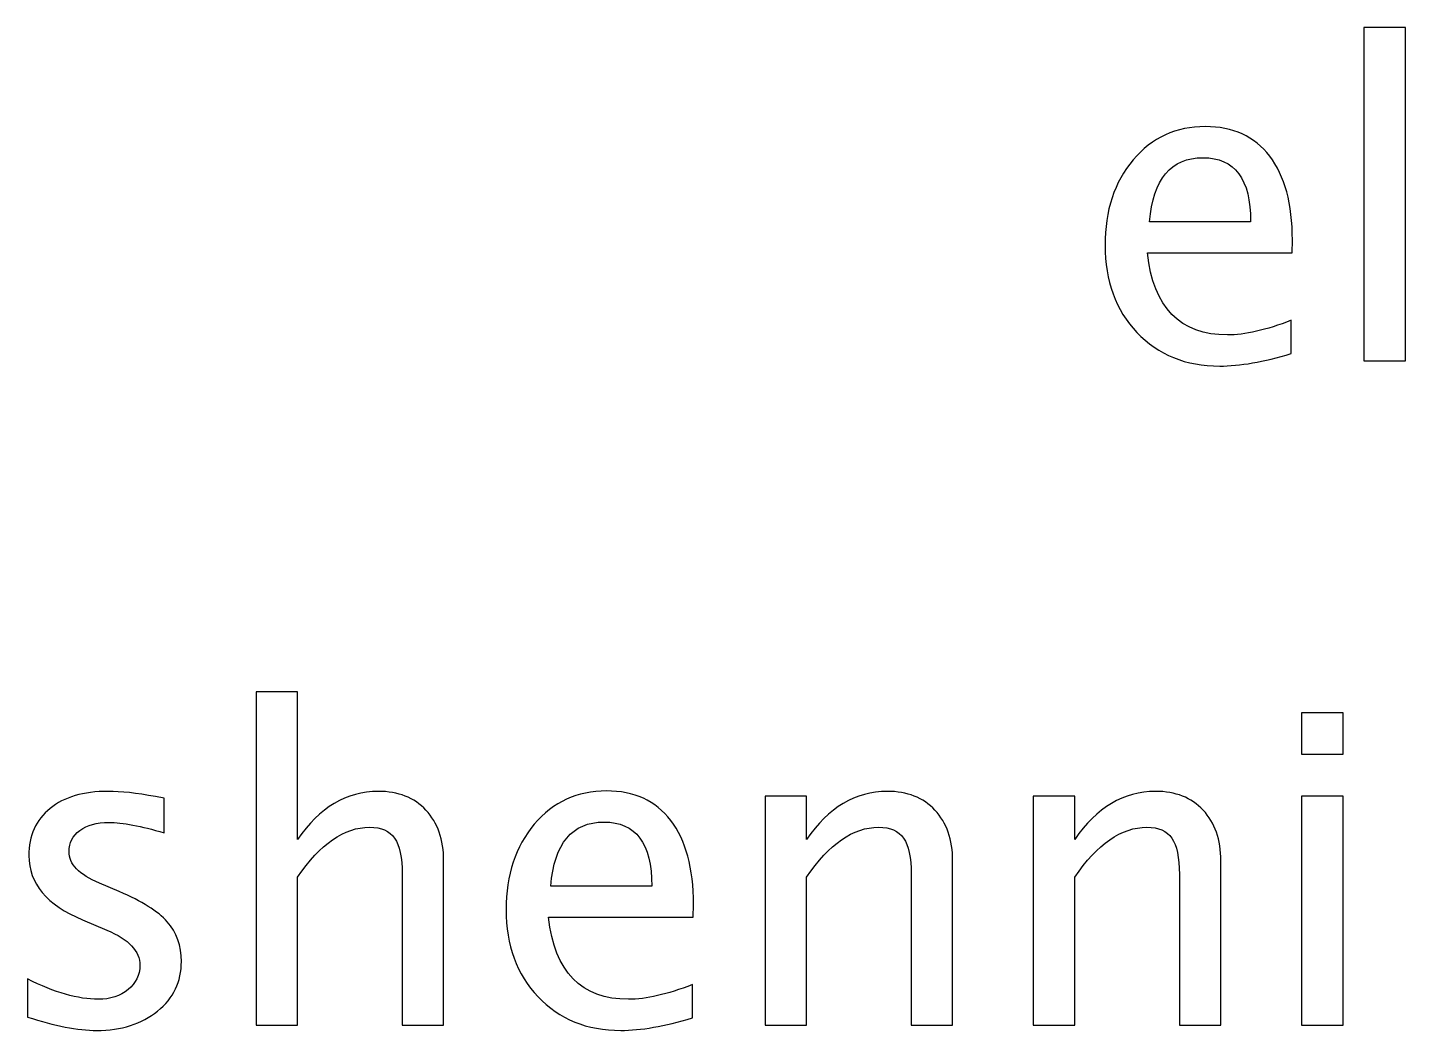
# Model space of a CAD drawing. Header units: centimetres. Extents: x -55 to 43, y -73 to 74.
# Drawn here: x -12.943 to -8.893, y 50.204 to 53.15 of the extents above; entities that cross this region are included whole.
import ezdxf

# ---------------------------------------------------------------- set-up
doc = ezdxf.new("R2010")
doc.units = ezdxf.units.CM
doc.header["$MEASUREMENT"] = 0
doc.layers.add('Layer 1', color=7, linetype='Continuous')

msp = doc.modelspace()

# ---------------------------------------------------------------- linework, layer by layer
at = {"layer": 'Layer 1'}
for points, knots in [([(-9.01509, 52.17044), (-9.01509, 52.17044), (-9.01509, 53.14961), (-9.01509, 53.14961), (-9.01509, 53.14961), (-9.01509, 53.14961), (-8.89317, 53.14961), (-8.89317, 53.14961), (-8.89317, 53.14961), (-8.89317, 53.14961), (-8.89317, 52.17044), (-8.89317, 52.17044), (-8.89317, 52.17044), (-8.89317, 52.17044), (-9.01509, 52.17044), (-9.01509, 52.17044)], [0, 0, 0, 0, 0.2, 0.2, 0.2, 0.2, 0.4, 0.4, 0.4, 0.4, 0.6, 0.6, 0.6, 0.6, 1, 1, 1, 1]), ([(-9.22866, 52.19203), (-9.31057, 52.16748), (-9.38064, 52.1552), (-9.43906, 52.1552), (-9.43906, 52.1552), (-9.53875, 52.1552), (-9.61982, 52.18822), (-9.68226, 52.25405), (-9.68226, 52.25405), (-9.7447, 52.31988), (-9.77603, 52.40518), (-9.77603, 52.51017), (-9.77603, 52.51017), (-9.77603, 52.61198), (-9.74851, 52.69559), (-9.69327, 52.76099), (-9.69327, 52.76099), (-9.63802, 52.82618), (-9.56733, 52.85878), (-9.48118, 52.85878), (-9.48118, 52.85878), (-9.39969, 52.85878), (-9.33661, 52.82978), (-9.29216, 52.77179), (-9.29216, 52.77179), (-9.24771, 52.71379), (-9.22548, 52.63166), (-9.22548, 52.52519), (-9.22548, 52.52519), (-9.22548, 52.52519), (-9.22612, 52.48794), (-9.22612, 52.48794), (-9.22612, 52.48794), (-9.22612, 52.48794), (-9.65157, 52.48794), (-9.65157, 52.48794), (-9.65157, 52.48794), (-9.63379, 52.32707), (-9.55526, 52.24664), (-9.4162, 52.24664), (-9.4162, 52.24664), (-9.36518, 52.24664), (-9.30274, 52.26103), (-9.22866, 52.28982), (-9.22866, 52.28982), (-9.22866, 52.28982), (-9.22866, 52.19203), (-9.22866, 52.19203)], [0, 0, 0, 0, 0.0769231, 0.0769231, 0.0769231, 0.0769231, 0.1538462, 0.1538462, 0.1538462, 0.1538462, 0.2307692, 0.2307692, 0.2307692, 0.2307692, 0.3076923, 0.3076923, 0.3076923, 0.3076923, 0.3846154, 0.3846154, 0.3846154, 0.3846154, 0.4615385, 0.4615385, 0.4615385, 0.4615385, 0.5384615, 0.5384615, 0.5384615, 0.5384615, 0.6153846, 0.6153846, 0.6153846, 0.6153846, 0.6923077, 0.6923077, 0.6923077, 0.6923077, 0.7692308, 0.7692308, 0.7692308, 0.7692308, 0.8461538, 0.8461538, 0.8461538, 0.8461538, 1, 1, 1, 1]), ([(-9.64522, 52.57938), (-9.64522, 52.57938), (-9.34804, 52.57938), (-9.34804, 52.57938), (-9.34804, 52.57938), (-9.34804, 52.70469), (-9.39482, 52.76734), (-9.48816, 52.76734), (-9.48816, 52.76734), (-9.58214, 52.76734), (-9.63442, 52.70469), (-9.64522, 52.57938)], [0, 0, 0, 0, 0.25, 0.25, 0.25, 0.25, 0.5, 0.5, 0.5, 0.5, 1, 1, 1, 1]), ([(-12.27094, 50.21887), (-12.27094, 50.21887), (-12.27094, 51.19804), (-12.27094, 51.19804), (-12.27094, 51.19804), (-12.27094, 51.19804), (-12.14902, 51.19804), (-12.14902, 51.19804), (-12.14902, 51.19804), (-12.14902, 51.19804), (-12.14902, 50.76476), (-12.14902, 50.76476), (-12.14902, 50.76476), (-12.08446, 50.85895), (-12.0053, 50.90594), (-11.91174, 50.90594), (-11.91174, 50.90594), (-11.8529, 50.90594), (-11.80612, 50.88753), (-11.77162, 50.85048), (-11.77162, 50.85048), (-11.73712, 50.81365), (-11.71976, 50.76391), (-11.71976, 50.70168), (-11.71976, 50.70168), (-11.71976, 50.70168), (-11.71976, 50.21887), (-11.71976, 50.21887), (-11.71976, 50.21887), (-11.71976, 50.21887), (-11.84168, 50.21887), (-11.84168, 50.21887), (-11.84168, 50.21887), (-11.84168, 50.21887), (-11.84168, 50.66189), (-11.84168, 50.66189), (-11.84168, 50.66189), (-11.84168, 50.71184), (-11.84909, 50.7474), (-11.86369, 50.76857), (-11.86369, 50.76857), (-11.87851, 50.78995), (-11.90285, 50.80053), (-11.93693, 50.80053), (-11.93693, 50.80053), (-12.01186, 50.80053), (-12.08256, 50.75164), (-12.14902, 50.65385), (-12.14902, 50.65385), (-12.14902, 50.65385), (-12.14902, 50.21887), (-12.14902, 50.21887), (-12.14902, 50.21887), (-12.14902, 50.21887), (-12.27094, 50.21887), (-12.27094, 50.21887)], [0, 0, 0, 0, 0.0666667, 0.0666667, 0.0666667, 0.0666667, 0.1333333, 0.1333333, 0.1333333, 0.1333333, 0.2, 0.2, 0.2, 0.2, 0.2666667, 0.2666667, 0.2666667, 0.2666667, 0.3333333, 0.3333333, 0.3333333, 0.3333333, 0.4, 0.4, 0.4, 0.4, 0.4666667, 0.4666667, 0.4666667, 0.4666667, 0.5333333, 0.5333333, 0.5333333, 0.5333333, 0.6, 0.6, 0.6, 0.6, 0.6666667, 0.6666667, 0.6666667, 0.6666667, 0.7333333, 0.7333333, 0.7333333, 0.7333333, 0.8, 0.8, 0.8, 0.8, 0.8666667, 0.8666667, 0.8666667, 0.8666667, 1, 1, 1, 1]), ([(-9.19859, 51.01516), (-9.19859, 51.01516), (-9.19859, 51.13708), (-9.19859, 51.13708), (-9.19859, 51.13708), (-9.19859, 51.13708), (-9.07667, 51.13708), (-9.07667, 51.13708), (-9.07667, 51.13708), (-9.07667, 51.13708), (-9.07667, 51.01516), (-9.07667, 51.01516), (-9.07667, 51.01516), (-9.07667, 51.01516), (-9.19859, 51.01516), (-9.19859, 51.01516)], [0, 0, 0, 0, 0.2, 0.2, 0.2, 0.2, 0.4, 0.4, 0.4, 0.4, 0.6, 0.6, 0.6, 0.6, 1, 1, 1, 1]), ([(-12.94256, 50.243), (-12.94256, 50.243), (-12.94256, 50.35476), (-12.94256, 50.35476), (-12.94256, 50.35476), (-12.86276, 50.31497), (-12.79355, 50.29507), (-12.73449, 50.29507), (-12.73449, 50.29507), (-12.69935, 50.29507), (-12.67014, 50.3046), (-12.64707, 50.32365), (-12.64707, 50.32365), (-12.624, 50.34248), (-12.61236, 50.36619), (-12.61236, 50.39477), (-12.61236, 50.39477), (-12.61236, 50.43646), (-12.64474, 50.47097), (-12.70951, 50.49827), (-12.70951, 50.49827), (-12.70951, 50.49827), (-12.78085, 50.52854), (-12.78085, 50.52854), (-12.78085, 50.52854), (-12.88604, 50.57214), (-12.93875, 50.63522), (-12.93875, 50.71713), (-12.93875, 50.71713), (-12.93875, 50.77577), (-12.91801, 50.82191), (-12.87652, 50.85556), (-12.87652, 50.85556), (-12.83503, 50.88922), (-12.77809, 50.90594), (-12.70592, 50.90594), (-12.70592, 50.90594), (-12.66845, 50.90594), (-12.62188, 50.90086), (-12.56664, 50.89049), (-12.56664, 50.89049), (-12.56664, 50.89049), (-12.54124, 50.88562), (-12.54124, 50.88562), (-12.54124, 50.88562), (-12.54124, 50.88562), (-12.54124, 50.78402), (-12.54124, 50.78402), (-12.54124, 50.78402), (-12.60918, 50.80434), (-12.66337, 50.8145), (-12.7038, 50.8145), (-12.7038, 50.8145), (-12.73936, 50.8145), (-12.76751, 50.80667), (-12.78889, 50.79122), (-12.78889, 50.79122), (-12.81006, 50.77577), (-12.82064, 50.75502), (-12.82064, 50.72899), (-12.82064, 50.72899), (-12.82064, 50.69237), (-12.79101, 50.66125), (-12.73153, 50.63607), (-12.73153, 50.63607), (-12.73153, 50.63607), (-12.6729, 50.6113), (-12.6729, 50.6113), (-12.6729, 50.6113), (-12.60643, 50.58336), (-12.55944, 50.55373), (-12.53193, 50.52261), (-12.53193, 50.52261), (-12.5042, 50.4915), (-12.49044, 50.45255), (-12.49044, 50.40598), (-12.49044, 50.40598), (-12.49044, 50.34693), (-12.51372, 50.29846), (-12.5605, 50.26057), (-12.5605, 50.26057), (-12.60707, 50.22268), (-12.66676, 50.20363), (-12.73936, 50.20363), (-12.73936, 50.20363), (-12.79524, 50.20363), (-12.86276, 50.21675), (-12.94256, 50.243)], [0, 0, 0, 0, 0.0434783, 0.0434783, 0.0434783, 0.0434783, 0.0869565, 0.0869565, 0.0869565, 0.0869565, 0.1304348, 0.1304348, 0.1304348, 0.1304348, 0.173913, 0.173913, 0.173913, 0.173913, 0.2173913, 0.2173913, 0.2173913, 0.2173913, 0.2608696, 0.2608696, 0.2608696, 0.2608696, 0.3043478, 0.3043478, 0.3043478, 0.3043478, 0.3478261, 0.3478261, 0.3478261, 0.3478261, 0.3913043, 0.3913043, 0.3913043, 0.3913043, 0.4347826, 0.4347826, 0.4347826, 0.4347826, 0.4782609, 0.4782609, 0.4782609, 0.4782609, 0.5217391, 0.5217391, 0.5217391, 0.5217391, 0.5652174, 0.5652174, 0.5652174, 0.5652174, 0.6086957, 0.6086957, 0.6086957, 0.6086957, 0.6521739, 0.6521739, 0.6521739, 0.6521739, 0.6956522, 0.6956522, 0.6956522, 0.6956522, 0.7391304, 0.7391304, 0.7391304, 0.7391304, 0.7826087, 0.7826087, 0.7826087, 0.7826087, 0.826087, 0.826087, 0.826087, 0.826087, 0.8695652, 0.8695652, 0.8695652, 0.8695652, 0.9130435, 0.9130435, 0.9130435, 0.9130435, 1, 1, 1, 1]), ([(-10.98866, 50.24046), (-11.07057, 50.21591), (-11.14064, 50.20363), (-11.19906, 50.20363), (-11.19906, 50.20363), (-11.29875, 50.20363), (-11.37982, 50.23665), (-11.44226, 50.30248), (-11.44226, 50.30248), (-11.5047, 50.36831), (-11.53603, 50.45361), (-11.53603, 50.5586), (-11.53603, 50.5586), (-11.53603, 50.66041), (-11.50851, 50.74402), (-11.45327, 50.80942), (-11.45327, 50.80942), (-11.39802, 50.87461), (-11.32733, 50.90721), (-11.24118, 50.90721), (-11.24118, 50.90721), (-11.15969, 50.90721), (-11.09661, 50.87821), (-11.05216, 50.82022), (-11.05216, 50.82022), (-11.00771, 50.76222), (-10.98548, 50.68009), (-10.98548, 50.57362), (-10.98548, 50.57362), (-10.98548, 50.57362), (-10.98612, 50.53637), (-10.98612, 50.53637), (-10.98612, 50.53637), (-10.98612, 50.53637), (-11.41157, 50.53637), (-11.41157, 50.53637), (-11.41157, 50.53637), (-11.39379, 50.3755), (-11.31526, 50.29507), (-11.1762, 50.29507), (-11.1762, 50.29507), (-11.12518, 50.29507), (-11.06274, 50.30946), (-10.98866, 50.33825), (-10.98866, 50.33825), (-10.98866, 50.33825), (-10.98866, 50.24046), (-10.98866, 50.24046)], [0, 0, 0, 0, 0.0769231, 0.0769231, 0.0769231, 0.0769231, 0.1538462, 0.1538462, 0.1538462, 0.1538462, 0.2307692, 0.2307692, 0.2307692, 0.2307692, 0.3076923, 0.3076923, 0.3076923, 0.3076923, 0.3846154, 0.3846154, 0.3846154, 0.3846154, 0.4615385, 0.4615385, 0.4615385, 0.4615385, 0.5384615, 0.5384615, 0.5384615, 0.5384615, 0.6153846, 0.6153846, 0.6153846, 0.6153846, 0.6923077, 0.6923077, 0.6923077, 0.6923077, 0.7692308, 0.7692308, 0.7692308, 0.7692308, 0.8461538, 0.8461538, 0.8461538, 0.8461538, 1, 1, 1, 1]), ([(-10.77509, 50.21887), (-10.77509, 50.21887), (-10.77509, 50.89197), (-10.77509, 50.89197), (-10.77509, 50.89197), (-10.77509, 50.89197), (-10.65317, 50.89197), (-10.65317, 50.89197), (-10.65317, 50.89197), (-10.65317, 50.89197), (-10.65317, 50.76476), (-10.65317, 50.76476), (-10.65317, 50.76476), (-10.58861, 50.85895), (-10.50945, 50.90594), (-10.41589, 50.90594), (-10.41589, 50.90594), (-10.35705, 50.90594), (-10.31027, 50.88753), (-10.27577, 50.85048), (-10.27577, 50.85048), (-10.24127, 50.81365), (-10.22391, 50.76391), (-10.22391, 50.70168), (-10.22391, 50.70168), (-10.22391, 50.70168), (-10.22391, 50.21887), (-10.22391, 50.21887), (-10.22391, 50.21887), (-10.22391, 50.21887), (-10.34583, 50.21887), (-10.34583, 50.21887), (-10.34583, 50.21887), (-10.34583, 50.21887), (-10.34583, 50.66189), (-10.34583, 50.66189), (-10.34583, 50.66189), (-10.34583, 50.71184), (-10.35324, 50.7474), (-10.36784, 50.76857), (-10.36784, 50.76857), (-10.38266, 50.78995), (-10.407, 50.80053), (-10.44108, 50.80053), (-10.44108, 50.80053), (-10.51601, 50.80053), (-10.58671, 50.75164), (-10.65317, 50.65385), (-10.65317, 50.65385), (-10.65317, 50.65385), (-10.65317, 50.21887), (-10.65317, 50.21887), (-10.65317, 50.21887), (-10.65317, 50.21887), (-10.77509, 50.21887), (-10.77509, 50.21887)], [0, 0, 0, 0, 0.0666667, 0.0666667, 0.0666667, 0.0666667, 0.1333333, 0.1333333, 0.1333333, 0.1333333, 0.2, 0.2, 0.2, 0.2, 0.2666667, 0.2666667, 0.2666667, 0.2666667, 0.3333333, 0.3333333, 0.3333333, 0.3333333, 0.4, 0.4, 0.4, 0.4, 0.4666667, 0.4666667, 0.4666667, 0.4666667, 0.5333333, 0.5333333, 0.5333333, 0.5333333, 0.6, 0.6, 0.6, 0.6, 0.6666667, 0.6666667, 0.6666667, 0.6666667, 0.7333333, 0.7333333, 0.7333333, 0.7333333, 0.8, 0.8, 0.8, 0.8, 0.8666667, 0.8666667, 0.8666667, 0.8666667, 1, 1, 1, 1]), ([(-9.98684, 50.21887), (-9.98684, 50.21887), (-9.98684, 50.89197), (-9.98684, 50.89197), (-9.98684, 50.89197), (-9.98684, 50.89197), (-9.86492, 50.89197), (-9.86492, 50.89197), (-9.86492, 50.89197), (-9.86492, 50.89197), (-9.86492, 50.76476), (-9.86492, 50.76476), (-9.86492, 50.76476), (-9.80036, 50.85895), (-9.7212, 50.90594), (-9.62764, 50.90594), (-9.62764, 50.90594), (-9.5688, 50.90594), (-9.52202, 50.88753), (-9.48752, 50.85048), (-9.48752, 50.85048), (-9.45302, 50.81365), (-9.43566, 50.76391), (-9.43566, 50.70168), (-9.43566, 50.70168), (-9.43566, 50.70168), (-9.43566, 50.21887), (-9.43566, 50.21887), (-9.43566, 50.21887), (-9.43566, 50.21887), (-9.55758, 50.21887), (-9.55758, 50.21887), (-9.55758, 50.21887), (-9.55758, 50.21887), (-9.55758, 50.66189), (-9.55758, 50.66189), (-9.55758, 50.66189), (-9.55758, 50.71184), (-9.56499, 50.7474), (-9.57959, 50.76857), (-9.57959, 50.76857), (-9.59441, 50.78995), (-9.61875, 50.80053), (-9.65283, 50.80053), (-9.65283, 50.80053), (-9.72776, 50.80053), (-9.79846, 50.75164), (-9.86492, 50.65385), (-9.86492, 50.65385), (-9.86492, 50.65385), (-9.86492, 50.21887), (-9.86492, 50.21887), (-9.86492, 50.21887), (-9.86492, 50.21887), (-9.98684, 50.21887), (-9.98684, 50.21887)], [0, 0, 0, 0, 0.0666667, 0.0666667, 0.0666667, 0.0666667, 0.1333333, 0.1333333, 0.1333333, 0.1333333, 0.2, 0.2, 0.2, 0.2, 0.2666667, 0.2666667, 0.2666667, 0.2666667, 0.3333333, 0.3333333, 0.3333333, 0.3333333, 0.4, 0.4, 0.4, 0.4, 0.4666667, 0.4666667, 0.4666667, 0.4666667, 0.5333333, 0.5333333, 0.5333333, 0.5333333, 0.6, 0.6, 0.6, 0.6, 0.6666667, 0.6666667, 0.6666667, 0.6666667, 0.7333333, 0.7333333, 0.7333333, 0.7333333, 0.8, 0.8, 0.8, 0.8, 0.8666667, 0.8666667, 0.8666667, 0.8666667, 1, 1, 1, 1]), ([(-9.19859, 50.21887), (-9.19859, 50.21887), (-9.19859, 50.89197), (-9.19859, 50.89197), (-9.19859, 50.89197), (-9.19859, 50.89197), (-9.07667, 50.89197), (-9.07667, 50.89197), (-9.07667, 50.89197), (-9.07667, 50.89197), (-9.07667, 50.21887), (-9.07667, 50.21887), (-9.07667, 50.21887), (-9.07667, 50.21887), (-9.19859, 50.21887), (-9.19859, 50.21887)], [0, 0, 0, 0, 0.2, 0.2, 0.2, 0.2, 0.4, 0.4, 0.4, 0.4, 0.6, 0.6, 0.6, 0.6, 1, 1, 1, 1]), ([(-11.40522, 50.62781), (-11.40522, 50.62781), (-11.10804, 50.62781), (-11.10804, 50.62781), (-11.10804, 50.62781), (-11.10804, 50.75312), (-11.15482, 50.81577), (-11.24816, 50.81577), (-11.24816, 50.81577), (-11.34214, 50.81577), (-11.39442, 50.75312), (-11.40522, 50.62781)], [0, 0, 0, 0, 0.25, 0.25, 0.25, 0.25, 0.5, 0.5, 0.5, 0.5, 1, 1, 1, 1])]:
    msp.add_open_spline(points, degree=3, knots=knots, dxfattribs=at)

doc.saveas('drawing.dxf')
